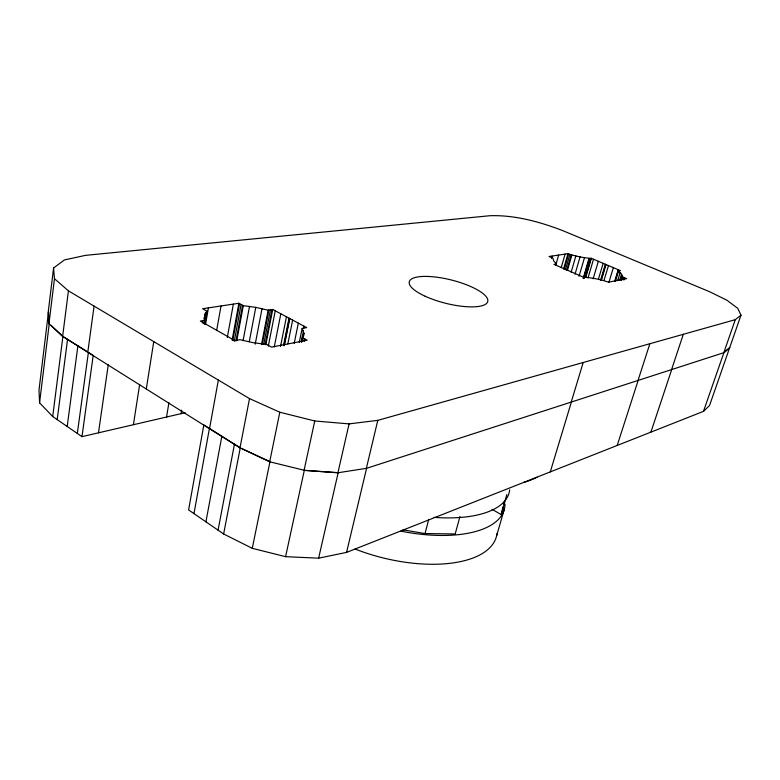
<?xml version="1.0" encoding="UTF-8"?>
<svg xmlns="http://www.w3.org/2000/svg" width="780" height="780" viewBox="0 0 780 780"><rect width="100%" height="100%" fill="white"/><g stroke="black" fill="none" stroke-linecap="round" stroke-linejoin="round"><path stroke-width="1.17" d="M318.62 558.168L346.564 552.396L703.482 411.362L709.527 405.551L741 315.159L737.763 308.324L726.843 300.183L709.332 291.603L561.824 230.256C538.941 221.588 514.712 214.958 490.055 215.709L85.576 255.352L64.379 259.935L53.566 268.018L48.194 312.263L48.965 323.71L62.624 336.433L239.996 447.876L269.695 461.779L304.317 470.301L338.169 472.69L318.62 558.168L285.587 556.676L252.272 548.33L223.626 533.988L188.604 509.925L203.833 424.915L240.269 447.808L223.626 533.988M48.965 323.71L54.463 278.704L53.566 268.018M185.182 412.708L81.978 436.654L52.709 416.53L39.566 402.841L49.247 323.671L49.013 320.239M62.624 336.433L68.425 290.843L54.463 278.704M52.709 416.53L62.907 336.385L50.953 325.26M57.203 419.62L67.558 339.31M67.197 426.494L77.903 345.803M87.789 352.238L94.078 306.101M77.327 433.456L88.393 352.394L93.21 355.417L81.978 436.654M98.485 432.822L108.303 364.494M302.425 341.62L303.947 333.304L302.152 328.419L306.677 327.6L272.717 309.465L268.144 310.196L255.772 307.369L243.292 305.653L238.885 303.274L202.605 308.744L207.041 311.22L204.769 324.305M133.409 424.72L139.669 384.345M146.289 388.996L153.757 341.62M166.549 417.027L168.928 402.685M181.057 413.663L181.662 410.114M202.527 323.017L202.936 320.658M203.951 318.981L205.393 313.199L207.041 311.22M204.35 319.166L205.393 313.199M204.087 323.905L204.701 320.375M205.316 316.777L205.725 314.398M205.54 324.421L208.416 307.866M216.635 330.564L221.013 305.965M193.976 513.611L209.42 428.425M209.528 428.737L218.351 380.065M227.292 337.496L233.357 304.102M232.128 340.08L238.885 303.274M232.801 340.46L239.567 303.644M234.293 341.299L241.078 304.463M235.999 340.957L242.599 305.282M236.905 340.148L243.292 305.653M205.93 521.83L221.851 436.235M243.067 340.792L249.512 306.365M249.268 341.747L255.772 307.369M218.059 530.156L234.468 444.161M255.216 344.175L262.012 308.656M239.996 447.876L249.512 398.609L68.425 290.843M261.505 344.516L268.144 310.196M262.216 344.38L268.856 310.079M263.776 344.087L270.436 309.826M265.337 343.795L272.005 309.572M265.814 344.838L272.717 309.465M268.3 346.223L275.243 310.81M274.267 346.915L280.819 313.794M280.517 346.437L286.445 316.797M283.52 345.462L289.01 318.162M283.969 345.706L289.458 318.396M284.544 344.711L289.799 318.581M287.83 343.873L292.636 320.102M269.695 461.779L279.815 412.23L249.512 398.609M252.272 548.33L269.968 461.702L241.371 448.325M294.187 343.395L298.331 323.144M299.267 342.43L302.152 328.419M303.576 328.526L304.064 326.206M301.285 341.455L303.459 330.905M301.441 342.41L302.416 337.662L303.605 335.566M302.738 339.183L303.947 333.304M304.288 341.318L304.785 338.949M741 315.159L735.277 319.673L377.783 420.361L349.089 423.891L314.759 420.976L304.054 470.379L337.915 472.768L366.59 468.312L346.564 552.396M285.587 556.676L304.317 470.301M337.915 472.768L349.089 423.891M377.783 420.361L366.346 468.39L723.899 352.657L729.739 347.665M492.034 509.301L501.218 514.605L503.081 506.795M503.617 504.572L504.416 501.218M506.834 494.598L501.218 514.605M402.948 529.834L425.012 533.559L428.747 519.441M459.985 516.496L455.179 533.949L425.012 533.559M551.46 258.356L552.103 256.055M555.731 265.327L558.636 255.07M561.2 267.677L565.081 254.105M563.618 268.866L567.976 253.666C575.377 256.162 583.645 257.956 591.357 258.326L620.48 270.66L618.13 271.089L615.01 281.327M564.213 269.129L568.571 253.919M565.51 269.695L569.878 254.475M566.816 270.26L571.194 255.04M567.567 269.977L571.798 255.294M571.145 272.249L575.874 255.869M496.616 535.801L504.514 508.57M575.045 274.17L580.135 256.639M579.053 276.266L584.512 257.595M583.128 278.548L588.958 258.706M583.508 278.479L589.329 258.648M584.337 278.323L590.158 258.521M585.497 277.017L590.986 258.385M585.877 276.949L591.357 258.326M588.032 277.885L593.531 259.243M593.141 278.782L598.338 261.281M598.455 279.103L603.164 263.328M600.639 280.049L605.368 264.264M601.019 280.215L605.758 264.42M601.312 280.342L606.05 264.547M604.061 280.254L608.478 265.58M571.233 402.08L583.187 362.515M550.28 471.9L571.389 402.022M608.907 282.35L613.353 267.647M614.796 281.044L618.248 269.714M615.381 281.248L618.501 271.021M617.643 280.673L620.071 272.698L618.13 271.089M619.73 279.942L621.475 274.219L620.071 272.698M620.909 280.235L622.313 275.642L621.475 274.219M621.514 280.39L622.313 275.642M622.489 279.513L623.2 277.212M623.873 280.098L624.575 277.797M638.02 380.455L649.857 343.736M617.194 445.458L638.157 380.416M671.58 369.593L683.309 334.308M650.91 432.13L671.707 369.554M735.277 319.673L723.801 352.697L729.641 347.704M703.482 411.362L723.899 352.657M567.976 253.666L549.1 256.513L552.971 258.18L553.595 260.793L556.559 263.913L553.956 264.332L583.82 277.319C591.923 277.592 600.688 279.503 608.468 282.155L626.593 278.655L622.567 276.949M279.815 412.23L314.759 420.976M302.416 337.662L307.154 340.226L271.489 347.1L266.702 344.438L253.344 342.712L240.025 339.69L234.946 340.616L200.372 321.067L205.501 320.248L204.565 315.383M62.907 336.385L87.438 351.799M48.779 316.797L48.467 312.224L39 390.107L39.566 402.841M537.001 477.253A142.886 56.297 14.1 0 1 524.014 482.362M505.021 504.124A106.548 46.917 14.1 0 1 400.852 531.121M497.016 533.53A105.534 48.662 14.1 0 1 355.085 549.023M509.681 489.83A107.172 45.825 14.1 0 1 434.109 517.364M425.119 296.224A40.462 11.992 14.1 0 0 487.607 301.938A40.462 11.992 14.1 0 0 432.783 276.754A40.462 11.992 14.1 0 0 425.119 296.224"/></g></svg>
